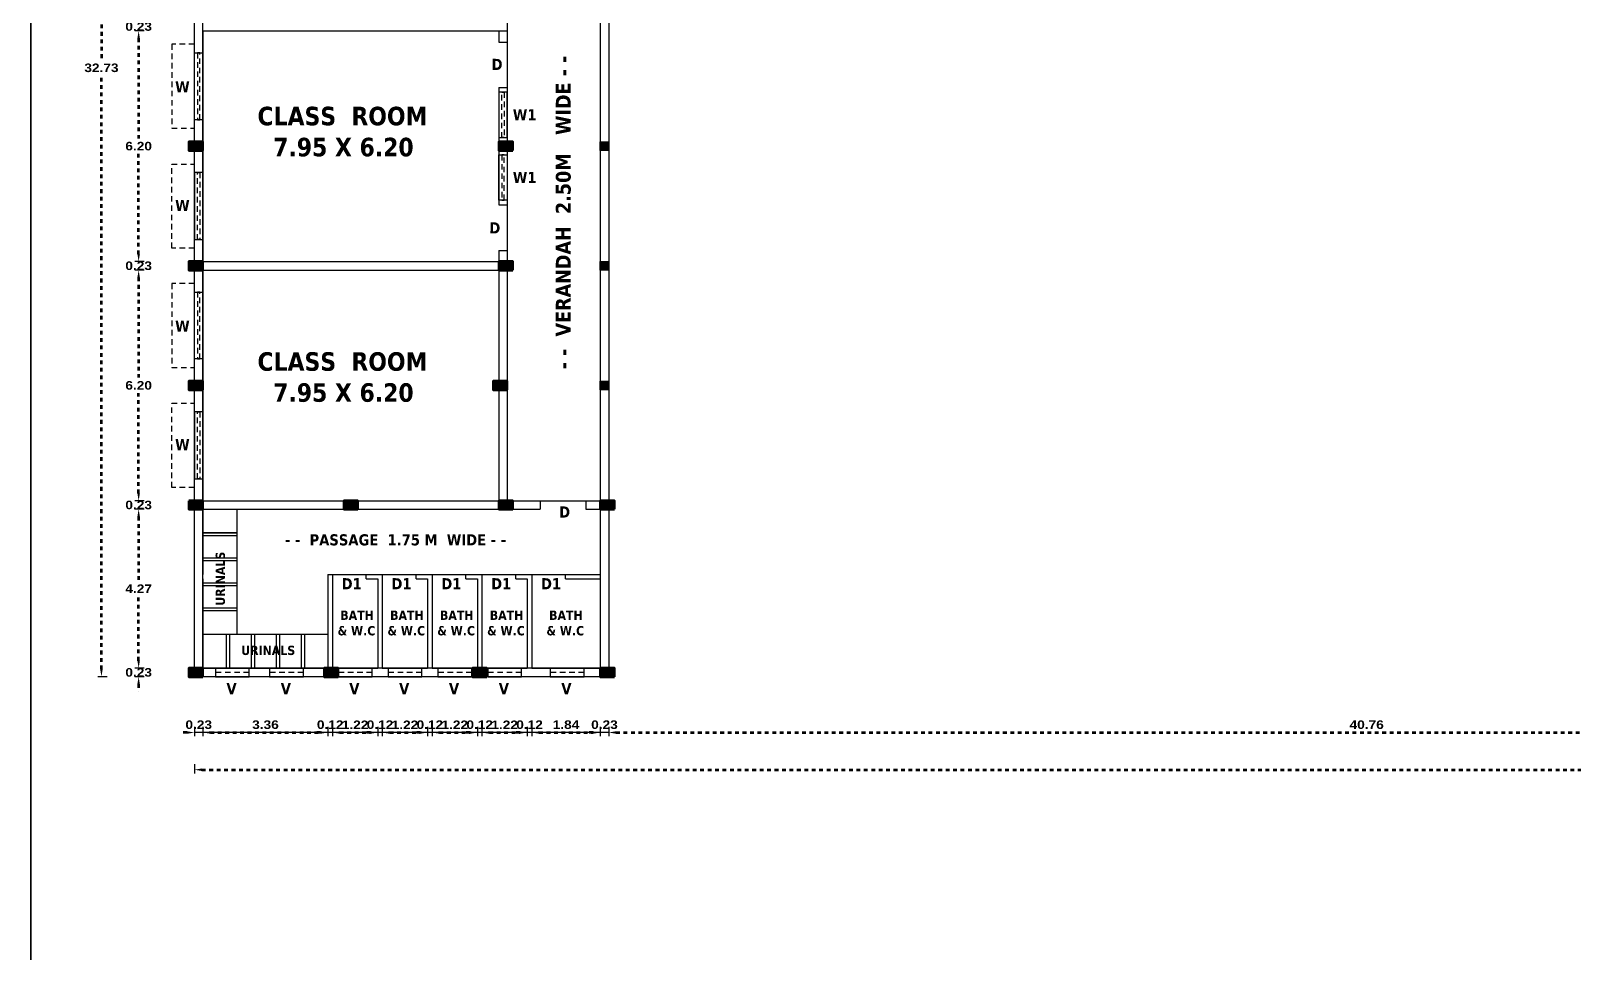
# Model space of a CAD drawing. Header units: metres. Extents: x 863 to 1571, y 626 to 804.
# Drawn here: x 863.38 to 904.85, y 705.04 to 729.8 of the extents above; entities that cross this region are included whole.
import ezdxf

# ---------------------------------------------------------------- set-up
doc = ezdxf.new("R2010")
doc.units = ezdxf.units.M
doc.header["$LTSCALE"] = 0.2
doc.header["$MEASUREMENT"] = 0
doc.header["$PDMODE"] = 2
doc.linetypes.add('DOT2', pattern=[0.125, 0, -0.125])
doc.linetypes.add('HIDDEN', pattern=[0.375, 0.25, -0.125])
doc.layers.get('0').update_dxf_attribs({"lineweight": 60})
doc.styles.get("Standard").update_dxf_attribs({"font": 'ariblk.ttf', "height": 0.23})
doc.styles.add('TXT', font='txt.shx')
doc.dimstyles.get("Standard").update_dxf_attribs({"dimtxt": 0.23, "dimasz": 0.2, "dimexe": 0.12, "dimexo": 0.0625, "dimgap": 0.09, "dimtad": 1, "dimtih": 1, "dimtoh": 1, "dimzin": 1, "dimdsep": 46, "dimtxsty": 'Standard', "dimcen": 0.09, "dimazin": 0, "dimtfac": 1, "dimtix": 1, "dimtofl": 0, "dimtmove": 0, "dimatfit": 0, "dimfxl": 0, "dimtolj": 1, "dimtzin": 0, "dimarcsym": 0})

# ---------------------------------------------------------------- blocks, each defined once
blk = doc.blocks.new('A$C650768DD')
blk.add_hatch(color=4).paths.add_polyline_path([(0, 0), (0.23, 0), (0.23, 0.38), (0, 0.38)])
at = {"color": 1}
blk.add_lwpolyline([(0, 0), (0.23, 0), (0.23, 0.38), (0, 0.38)], close=True, dxfattribs=at)
blk = doc.blocks.new('*D44')
at = {"linetype": 'DOT2'}
for p, q in [((867.583, 710.943), (867.383, 710.943)), ((868.213, 710.943), (868.413, 710.943))]:
    blk.add_line(p, q, dxfattribs=at)
at = {"color": 0, "lineweight": -2}
for p, q in [((867.783, 711.093), (867.783, 710.843)), ((868.013, 711.093), (868.013, 710.843))]:
    blk.add_line(p, q, dxfattribs=at)
at = {"lineweight": -2}
for points in [[(867.583, 710.976), (867.583, 710.909), (867.783, 710.943)], [(868.213, 710.976), (868.213, 710.909), (868.013, 710.943)]]:
    blk.add_solid(points, dxfattribs=at)
at = {"layer": 'Defpoints', "color": 0, "lineweight": -2}
for p in [(867.783, 712.673), (868.013, 712.673), (868.013, 710.943)]:
    blk.add_point(p, dxfattribs=at)
at = {"color": 0, "lineweight": -2, "insert": (867.898, 711.152), "char_height": 0.23, "attachment_point": 5}
blk.add_mtext('\\A1;0.23', dxfattribs=at)
blk = doc.blocks.new('*D45')
at = {"color": 0, "lineweight": -2}
for p, q in [((868.013, 711.093), (868.013, 710.843)), ((871.373, 711.093), (871.373, 710.843))]:
    blk.add_line(p, q, dxfattribs=at)
at = {"linetype": 'DOT2'}
blk.add_line((868.213, 710.943), (871.173, 710.943), dxfattribs=at)
at = {"lineweight": -2}
for points in [[(868.213, 710.976), (868.213, 710.909), (868.013, 710.943)], [(871.173, 710.976), (871.173, 710.909), (871.373, 710.943)]]:
    blk.add_solid(points, dxfattribs=at)
at = {"layer": 'Defpoints', "color": 0, "lineweight": -2}
for p in [(868.013, 712.673), (871.373, 712.673), (871.373, 710.943)]:
    blk.add_point(p, dxfattribs=at)
at = {"color": 0, "lineweight": -2, "insert": (869.693, 711.152), "char_height": 0.23, "attachment_point": 5}
blk.add_mtext('\\A1;3.36', dxfattribs=at)
blk = doc.blocks.new('*D46')
at = {"linetype": 'DOT2'}
for p, q in [((871.173, 710.943), (870.973, 710.943)), ((871.693, 710.943), (871.893, 710.943))]:
    blk.add_line(p, q, dxfattribs=at)
at = {"color": 0, "lineweight": -2}
for p, q in [((871.373, 711.093), (871.373, 710.843)), ((871.493, 711.093), (871.493, 710.843))]:
    blk.add_line(p, q, dxfattribs=at)
at = {"lineweight": -2}
for points in [[(871.173, 710.976), (871.173, 710.909), (871.373, 710.943)], [(871.693, 710.976), (871.693, 710.909), (871.493, 710.943)]]:
    blk.add_solid(points, dxfattribs=at)
at = {"layer": 'Defpoints', "color": 0, "lineweight": -2}
for p in [(871.373, 712.673), (871.493, 712.673), (871.493, 710.943)]:
    blk.add_point(p, dxfattribs=at)
at = {"color": 0, "lineweight": -2, "insert": (871.433, 711.152), "char_height": 0.23, "attachment_point": 5}
blk.add_mtext('\\A1;0.12', dxfattribs=at)
blk = doc.blocks.new('*D47')
at = {"color": 0, "lineweight": -2}
for p, q in [((871.493, 711.093), (871.493, 710.843)), ((872.713, 711.093), (872.713, 710.843))]:
    blk.add_line(p, q, dxfattribs=at)
at = {"linetype": 'DOT2'}
blk.add_line((871.693, 710.943), (872.513, 710.943), dxfattribs=at)
at = {"lineweight": -2}
for points in [[(871.693, 710.976), (871.693, 710.909), (871.493, 710.943)], [(872.513, 710.976), (872.513, 710.909), (872.713, 710.943)]]:
    blk.add_solid(points, dxfattribs=at)
at = {"layer": 'Defpoints', "color": 0, "lineweight": -2}
for p in [(871.493, 712.673), (872.713, 712.673), (872.713, 710.943)]:
    blk.add_point(p, dxfattribs=at)
at = {"color": 0, "lineweight": -2, "insert": (872.103, 711.15), "char_height": 0.23, "attachment_point": 5}
blk.add_mtext('\\A1;1.22', dxfattribs=at)
blk = doc.blocks.new('*D48')
at = {"linetype": 'DOT2'}
for p, q in [((872.513, 710.943), (872.313, 710.943)), ((873.033, 710.943), (873.233, 710.943))]:
    blk.add_line(p, q, dxfattribs=at)
at = {"color": 0, "lineweight": -2}
for p, q in [((872.713, 711.093), (872.713, 710.843)), ((872.833, 711.093), (872.833, 710.843))]:
    blk.add_line(p, q, dxfattribs=at)
at = {"lineweight": -2}
for points in [[(872.513, 710.976), (872.513, 710.909), (872.713, 710.943)], [(873.033, 710.976), (873.033, 710.909), (872.833, 710.943)]]:
    blk.add_solid(points, dxfattribs=at)
at = {"layer": 'Defpoints', "color": 0, "lineweight": -2}
for p in [(872.713, 712.673), (872.833, 712.673), (872.833, 710.943)]:
    blk.add_point(p, dxfattribs=at)
at = {"color": 0, "lineweight": -2, "insert": (872.773, 711.152), "char_height": 0.23, "attachment_point": 5}
blk.add_mtext('\\A1;0.12', dxfattribs=at)
blk = doc.blocks.new('*D49')
at = {"color": 0, "lineweight": -2}
for p, q in [((872.833, 711.093), (872.833, 710.843)), ((874.053, 711.093), (874.053, 710.843))]:
    blk.add_line(p, q, dxfattribs=at)
at = {"linetype": 'DOT2'}
blk.add_line((873.033, 710.943), (873.853, 710.943), dxfattribs=at)
at = {"lineweight": -2}
for points in [[(873.033, 710.976), (873.033, 710.909), (872.833, 710.943)], [(873.853, 710.976), (873.853, 710.909), (874.053, 710.943)]]:
    blk.add_solid(points, dxfattribs=at)
at = {"layer": 'Defpoints', "color": 0, "lineweight": -2}
for p in [(872.833, 712.673), (874.053, 712.673), (874.053, 710.943)]:
    blk.add_point(p, dxfattribs=at)
at = {"color": 0, "lineweight": -2, "insert": (873.443, 711.15), "char_height": 0.23, "attachment_point": 5}
blk.add_mtext('\\A1;1.22', dxfattribs=at)
blk = doc.blocks.new('*D50')
at = {"linetype": 'DOT2'}
for p, q in [((873.853, 710.943), (873.653, 710.943)), ((874.373, 710.943), (874.573, 710.943))]:
    blk.add_line(p, q, dxfattribs=at)
at = {"color": 0, "lineweight": -2}
for p, q in [((874.053, 711.093), (874.053, 710.843)), ((874.173, 711.093), (874.173, 710.843))]:
    blk.add_line(p, q, dxfattribs=at)
at = {"lineweight": -2}
for points in [[(873.853, 710.976), (873.853, 710.909), (874.053, 710.943)], [(874.373, 710.976), (874.373, 710.909), (874.173, 710.943)]]:
    blk.add_solid(points, dxfattribs=at)
at = {"layer": 'Defpoints', "color": 0, "lineweight": -2}
for p in [(874.053, 712.673), (874.173, 712.673), (874.173, 710.943)]:
    blk.add_point(p, dxfattribs=at)
at = {"color": 0, "lineweight": -2, "insert": (874.113, 711.152), "char_height": 0.23, "attachment_point": 5}
blk.add_mtext('\\A1;0.12', dxfattribs=at)
blk = doc.blocks.new('*D51')
at = {"color": 0, "lineweight": -2}
for p, q in [((874.173, 711.093), (874.173, 710.843)), ((875.393, 711.093), (875.393, 710.843))]:
    blk.add_line(p, q, dxfattribs=at)
at = {"linetype": 'DOT2'}
blk.add_line((874.373, 710.943), (875.193, 710.943), dxfattribs=at)
at = {"lineweight": -2}
for points in [[(874.373, 710.976), (874.373, 710.909), (874.173, 710.943)], [(875.193, 710.976), (875.193, 710.909), (875.393, 710.943)]]:
    blk.add_solid(points, dxfattribs=at)
at = {"layer": 'Defpoints', "color": 0, "lineweight": -2}
for p in [(874.173, 712.673), (875.393, 712.673), (875.393, 710.943)]:
    blk.add_point(p, dxfattribs=at)
at = {"color": 0, "lineweight": -2, "insert": (874.783, 711.15), "char_height": 0.23, "attachment_point": 5}
blk.add_mtext('\\A1;1.22', dxfattribs=at)
blk = doc.blocks.new('*D52')
at = {"linetype": 'DOT2'}
for p, q in [((875.193, 710.943), (874.993, 710.943)), ((875.713, 710.943), (875.913, 710.943))]:
    blk.add_line(p, q, dxfattribs=at)
at = {"color": 0, "lineweight": -2}
for p, q in [((875.393, 711.093), (875.393, 710.843)), ((875.513, 711.093), (875.513, 710.843))]:
    blk.add_line(p, q, dxfattribs=at)
at = {"lineweight": -2}
for points in [[(875.193, 710.976), (875.193, 710.909), (875.393, 710.943)], [(875.713, 710.976), (875.713, 710.909), (875.513, 710.943)]]:
    blk.add_solid(points, dxfattribs=at)
at = {"layer": 'Defpoints', "color": 0, "lineweight": -2}
for p in [(875.393, 712.673), (875.513, 712.673), (875.513, 710.943)]:
    blk.add_point(p, dxfattribs=at)
at = {"color": 0, "lineweight": -2, "insert": (875.453, 711.152), "char_height": 0.23, "attachment_point": 5}
blk.add_mtext('\\A1;0.12', dxfattribs=at)
blk = doc.blocks.new('*D53')
at = {"color": 0, "lineweight": -2}
for p, q in [((875.513, 711.093), (875.513, 710.843)), ((876.733, 711.093), (876.733, 710.843))]:
    blk.add_line(p, q, dxfattribs=at)
at = {"linetype": 'DOT2'}
blk.add_line((875.713, 710.943), (876.533, 710.943), dxfattribs=at)
at = {"lineweight": -2}
for points in [[(875.713, 710.976), (875.713, 710.909), (875.513, 710.943)], [(876.533, 710.976), (876.533, 710.909), (876.733, 710.943)]]:
    blk.add_solid(points, dxfattribs=at)
at = {"layer": 'Defpoints', "color": 0, "lineweight": -2}
for p in [(875.513, 712.673), (876.733, 712.673), (876.733, 710.943)]:
    blk.add_point(p, dxfattribs=at)
at = {"color": 0, "lineweight": -2, "insert": (876.123, 711.15), "char_height": 0.23, "attachment_point": 5}
blk.add_mtext('\\A1;1.22', dxfattribs=at)
blk = doc.blocks.new('*D54')
at = {"linetype": 'DOT2'}
for p, q in [((876.533, 710.943), (876.333, 710.943)), ((877.053, 710.943), (877.253, 710.943))]:
    blk.add_line(p, q, dxfattribs=at)
at = {"color": 0, "lineweight": -2}
for p, q in [((876.733, 711.093), (876.733, 710.843)), ((876.853, 711.093), (876.853, 710.843))]:
    blk.add_line(p, q, dxfattribs=at)
at = {"lineweight": -2}
for points in [[(876.533, 710.976), (876.533, 710.909), (876.733, 710.943)], [(877.053, 710.976), (877.053, 710.909), (876.853, 710.943)]]:
    blk.add_solid(points, dxfattribs=at)
at = {"layer": 'Defpoints', "color": 0, "lineweight": -2}
for p in [(876.733, 712.673), (876.853, 712.673), (876.853, 710.943)]:
    blk.add_point(p, dxfattribs=at)
at = {"color": 0, "lineweight": -2, "insert": (876.793, 711.152), "char_height": 0.23, "attachment_point": 5}
blk.add_mtext('\\A1;0.12', dxfattribs=at)
blk = doc.blocks.new('*D55')
at = {"color": 0, "lineweight": -2}
for p, q in [((876.853, 711.093), (876.853, 710.843)), ((878.693, 711.093), (878.693, 710.843))]:
    blk.add_line(p, q, dxfattribs=at)
at = {"linetype": 'DOT2'}
blk.add_line((877.053, 710.943), (878.493, 710.943), dxfattribs=at)
at = {"lineweight": -2}
for points in [[(877.053, 710.976), (877.053, 710.909), (876.853, 710.943)], [(878.493, 710.976), (878.493, 710.909), (878.693, 710.943)]]:
    blk.add_solid(points, dxfattribs=at)
at = {"layer": 'Defpoints', "color": 0, "lineweight": -2}
for p in [(876.853, 712.673), (878.693, 712.673), (878.693, 710.943)]:
    blk.add_point(p, dxfattribs=at)
at = {"color": 0, "lineweight": -2, "insert": (877.773, 711.152), "char_height": 0.23, "attachment_point": 5}
blk.add_mtext('\\A1;1.84', dxfattribs=at)
blk = doc.blocks.new('*D56')
at = {"linetype": 'DOT2'}
for p, q in [((878.493, 710.943), (878.293, 710.943)), ((879.122, 710.943), (879.322, 710.943))]:
    blk.add_line(p, q, dxfattribs=at)
at = {"color": 0, "lineweight": -2}
for p, q in [((878.693, 711.093), (878.693, 710.843)), ((878.922, 711.093), (878.922, 710.843))]:
    blk.add_line(p, q, dxfattribs=at)
at = {"lineweight": -2}
for points in [[(878.493, 710.976), (878.493, 710.909), (878.693, 710.943)], [(879.122, 710.976), (879.122, 710.909), (878.922, 710.943)]]:
    blk.add_solid(points, dxfattribs=at)
at = {"layer": 'Defpoints', "color": 0, "lineweight": -2}
for p in [(878.693, 712.673), (878.922, 712.673), (878.922, 710.943)]:
    blk.add_point(p, dxfattribs=at)
at = {"color": 0, "lineweight": -2, "insert": (878.807, 711.152), "char_height": 0.23, "attachment_point": 5}
blk.add_mtext('\\A1;0.23', dxfattribs=at)
blk = doc.blocks.new('*D57')
at = {"color": 0, "lineweight": -2}
for p, q in [((878.922, 711.093), (878.922, 710.843)), ((919.681, 711.093), (919.681, 710.843))]:
    blk.add_line(p, q, dxfattribs=at)
at = {"linetype": 'DOT2'}
blk.add_line((879.122, 710.943), (919.481, 710.943), dxfattribs=at)
at = {"lineweight": -2}
for points in [[(879.122, 710.976), (879.122, 710.909), (878.922, 710.943)], [(919.481, 710.976), (919.481, 710.909), (919.681, 710.943)]]:
    blk.add_solid(points, dxfattribs=at)
at = {"layer": 'Defpoints', "color": 0, "lineweight": -2}
for p in [(919.681, 713.943), (878.922, 712.673), (919.681, 710.943)]:
    blk.add_point(p, dxfattribs=at)
at = {"color": 0, "lineweight": -2, "insert": (899.301, 711.152), "char_height": 0.23, "attachment_point": 5}
blk.add_mtext('\\A1;40.76', dxfattribs=at)
blk = doc.blocks.new('*D71')
at = {"color": 0, "lineweight": -2}
for p, q in [((867.783, 710.093), (867.783, 709.843)), ((953.433, 710.093), (953.433, 709.843))]:
    blk.add_line(p, q, dxfattribs=at)
at = {"linetype": 'DOT2'}
blk.add_line((867.983, 709.943), (953.233, 709.943), dxfattribs=at)
at = {"lineweight": -2}
for points in [[(867.983, 709.976), (867.983, 709.909), (867.783, 709.943)], [(953.233, 709.976), (953.233, 709.909), (953.433, 709.943)]]:
    blk.add_solid(points, dxfattribs=at)
at = {"layer": 'Defpoints', "color": 0, "lineweight": -2}
for p in [(953.433, 724.853), (867.783, 712.673), (953.433, 709.943)]:
    blk.add_point(p, dxfattribs=at)
at = {"color": 0, "lineweight": -2, "insert": (910.608, 710.152), "char_height": 0.23, "attachment_point": 5}
blk.add_mtext('\\A1;85.65', dxfattribs=at)
blk = doc.blocks.new('*D78')
at = {"linetype": 'DOT2'}
for p, q in [((866.283, 730.233), (866.283, 730.433)), ((866.283, 729.603), (866.283, 729.403))]:
    blk.add_line(p, q, dxfattribs=at)
at = {"color": 0, "lineweight": -2}
for p, q in [((866.433, 730.033), (866.183, 730.033)), ((866.433, 729.803), (866.183, 729.803))]:
    blk.add_line(p, q, dxfattribs=at)
at = {"lineweight": -2}
for points in [[(866.249, 730.233), (866.316, 730.233), (866.283, 730.033)], [(866.249, 729.603), (866.316, 729.603), (866.283, 729.803)]]:
    blk.add_solid(points, dxfattribs=at)
at = {"layer": 'Defpoints', "color": 0, "lineweight": -2}
for p in [(867.783, 730.033), (866.283, 729.803), (867.783, 729.803)]:
    blk.add_point(p, dxfattribs=at)
at = {"color": 0, "lineweight": -2, "insert": (866.283, 729.918), "char_height": 0.23, "attachment_point": 5}
blk.add_mtext('\\A1;0.23', dxfattribs=at)
blk = doc.blocks.new('*D79')
at = {"color": 0, "lineweight": -2}
for p, q in [((866.433, 729.803), (866.183, 729.803)), ((866.433, 723.603), (866.183, 723.603))]:
    blk.add_line(p, q, dxfattribs=at)
at = {"linetype": 'DOT2'}
for p, q in [((866.283, 729.603), (866.283, 726.912)), ((866.283, 723.803), (866.283, 726.494))]:
    blk.add_line(p, q, dxfattribs=at)
at = {"lineweight": -2}
for points in [[(866.249, 729.603), (866.316, 729.603), (866.283, 729.803)], [(866.249, 723.803), (866.316, 723.803), (866.283, 723.603)]]:
    blk.add_solid(points, dxfattribs=at)
at = {"layer": 'Defpoints', "color": 0, "lineweight": -2}
for p in [(867.783, 729.803), (866.283, 723.603), (867.783, 723.603)]:
    blk.add_point(p, dxfattribs=at)
at = {"color": 0, "lineweight": -2, "insert": (866.283, 726.703), "char_height": 0.23, "attachment_point": 5}
blk.add_mtext('\\A1;6.20', dxfattribs=at)
blk = doc.blocks.new('*D80')
at = {"linetype": 'DOT2'}
for p, q in [((866.283, 723.803), (866.283, 724.003)), ((866.283, 723.173), (866.283, 722.973))]:
    blk.add_line(p, q, dxfattribs=at)
at = {"color": 0, "lineweight": -2}
for p, q in [((866.433, 723.603), (866.183, 723.603)), ((866.433, 723.373), (866.183, 723.373))]:
    blk.add_line(p, q, dxfattribs=at)
at = {"lineweight": -2}
for points in [[(866.249, 723.803), (866.316, 723.803), (866.283, 723.603)], [(866.249, 723.173), (866.316, 723.173), (866.283, 723.373)]]:
    blk.add_solid(points, dxfattribs=at)
at = {"layer": 'Defpoints', "color": 0, "lineweight": -2}
for p in [(866.283, 723.373), (867.783, 723.603), (867.783, 723.373)]:
    blk.add_point(p, dxfattribs=at)
at = {"color": 0, "lineweight": -2, "insert": (866.283, 723.488), "char_height": 0.23, "attachment_point": 5}
blk.add_mtext('\\A1;0.23', dxfattribs=at)
blk = doc.blocks.new('*D81')
at = {"color": 0, "lineweight": -2}
for p, q in [((866.433, 723.373), (866.183, 723.373)), ((866.433, 717.173), (866.183, 717.173))]:
    blk.add_line(p, q, dxfattribs=at)
at = {"linetype": 'DOT2'}
for p, q in [((866.283, 723.173), (866.283, 720.482)), ((866.283, 717.373), (866.283, 720.064))]:
    blk.add_line(p, q, dxfattribs=at)
at = {"lineweight": -2}
for points in [[(866.249, 723.173), (866.316, 723.173), (866.283, 723.373)], [(866.249, 717.373), (866.316, 717.373), (866.283, 717.173)]]:
    blk.add_solid(points, dxfattribs=at)
at = {"layer": 'Defpoints', "color": 0, "lineweight": -2}
for p in [(867.783, 723.373), (866.283, 717.173), (867.783, 717.173)]:
    blk.add_point(p, dxfattribs=at)
at = {"color": 0, "lineweight": -2, "insert": (866.283, 720.273), "char_height": 0.23, "attachment_point": 5}
blk.add_mtext('\\A1;6.20', dxfattribs=at)
blk = doc.blocks.new('*D82')
at = {"linetype": 'DOT2'}
for p, q in [((866.283, 717.373), (866.283, 717.573)), ((866.283, 716.743), (866.283, 716.543))]:
    blk.add_line(p, q, dxfattribs=at)
at = {"color": 0, "lineweight": -2}
for p, q in [((866.433, 717.173), (866.183, 717.173)), ((866.433, 716.943), (866.183, 716.943))]:
    blk.add_line(p, q, dxfattribs=at)
at = {"lineweight": -2}
for points in [[(866.249, 717.373), (866.316, 717.373), (866.283, 717.173)], [(866.249, 716.743), (866.316, 716.743), (866.283, 716.943)]]:
    blk.add_solid(points, dxfattribs=at)
at = {"layer": 'Defpoints', "color": 0, "lineweight": -2}
for p in [(867.783, 717.173), (866.283, 716.943), (867.783, 716.943)]:
    blk.add_point(p, dxfattribs=at)
at = {"color": 0, "lineweight": -2, "insert": (866.283, 717.058), "char_height": 0.23, "attachment_point": 5}
blk.add_mtext('\\A1;0.23', dxfattribs=at)
blk = doc.blocks.new('*D83')
at = {"color": 0, "lineweight": -2}
for p, q in [((866.433, 716.943), (866.183, 716.943)), ((866.433, 712.673), (866.183, 712.673))]:
    blk.add_line(p, q, dxfattribs=at)
at = {"linetype": 'DOT2'}
for p, q in [((866.283, 716.743), (866.283, 715.015)), ((866.283, 712.873), (866.283, 714.601))]:
    blk.add_line(p, q, dxfattribs=at)
at = {"lineweight": -2}
for points in [[(866.249, 716.743), (866.316, 716.743), (866.283, 716.943)], [(866.249, 712.873), (866.316, 712.873), (866.283, 712.673)]]:
    blk.add_solid(points, dxfattribs=at)
at = {"layer": 'Defpoints', "color": 0, "lineweight": -2}
for p in [(867.783, 716.943), (866.283, 712.673), (867.783, 712.673)]:
    blk.add_point(p, dxfattribs=at)
at = {"color": 0, "lineweight": -2, "insert": (866.283, 714.808), "char_height": 0.23, "attachment_point": 5}
blk.add_mtext('\\A1;4.27', dxfattribs=at)
blk = doc.blocks.new('*D84')
at = {"linetype": 'DOT2'}
for p, q in [((866.283, 712.873), (866.283, 713.073)), ((866.283, 712.243), (866.283, 712.043))]:
    blk.add_line(p, q, dxfattribs=at)
at = {"color": 0, "lineweight": -2}
for p, q in [((866.433, 712.673), (866.183, 712.673)), ((866.433, 712.443), (866.183, 712.443))]:
    blk.add_line(p, q, dxfattribs=at)
at = {"lineweight": -2}
for points in [[(866.249, 712.873), (866.316, 712.873), (866.283, 712.673)], [(866.249, 712.243), (866.316, 712.243), (866.283, 712.443)]]:
    blk.add_solid(points, dxfattribs=at)
at = {"layer": 'Defpoints', "color": 0, "lineweight": -2}
for p in [(866.283, 712.443), (867.783, 712.673), (867.783, 712.443)]:
    blk.add_point(p, dxfattribs=at)
at = {"color": 0, "lineweight": -2, "insert": (866.283, 712.558), "char_height": 0.23, "attachment_point": 5}
blk.add_mtext('\\A1;0.23', dxfattribs=at)
blk = doc.blocks.new('*D85')
at = {"color": 0, "lineweight": -2}
for p, q in [((865.433, 745.173), (865.183, 745.173)), ((865.433, 712.443), (865.183, 712.443))]:
    blk.add_line(p, q, dxfattribs=at)
at = {"linetype": 'DOT2'}
for p, q in [((865.283, 744.973), (865.283, 729.017)), ((865.283, 712.643), (865.283, 728.599))]:
    blk.add_line(p, q, dxfattribs=at)
at = {"lineweight": -2}
for points in [[(865.249, 744.973), (865.316, 744.973), (865.283, 745.173)], [(865.249, 712.643), (865.316, 712.643), (865.283, 712.443)]]:
    blk.add_solid(points, dxfattribs=at)
at = {"layer": 'Defpoints', "color": 0, "lineweight": -2}
for p in [(865.283, 745.173), (867.783, 745.173), (867.783, 712.443)]:
    blk.add_point(p, dxfattribs=at)
at = {"color": 0, "lineweight": -2, "insert": (865.283, 728.808), "char_height": 0.23, "attachment_point": 5}
blk.add_mtext('\\A1;32.73', dxfattribs=at)

msp = doc.modelspace()

# ---------------------------------------------------------------- hatches: boundary and pattern name
at = {"lineweight": -2}
h = msp.add_hatch(color=256, dxfattribs=at)
h.dxf.hatch_style = 1
h.paths.add_polyline_path([(878.923, 726.818), (878.693, 726.818), (878.693, 726.588), (878.923, 726.588)])
h = msp.add_hatch(color=256, dxfattribs=at)
h.dxf.hatch_style = 1
h.paths.add_polyline_path([(878.923, 723.603), (878.693, 723.603), (878.693, 723.373), (878.923, 723.373)])
h = msp.add_hatch(color=256, dxfattribs=at)
h.dxf.hatch_style = 1
h.paths.add_polyline_path([(878.923, 720.388), (878.693, 720.388), (878.693, 720.158), (878.923, 720.158)])
h = msp.add_hatch(color=256, dxfattribs=at)
h.dxf.hatch_style = 1
h.paths.add_polyline_path([(878.923, 717.173), (878.693, 717.173), (878.693, 716.943), (878.923, 716.943)])

# ---------------------------------------------------------------- linework, layer by layer
for p, q in [((863.385, 660.625), (863.385, 779.525)), ((878.693, 730.533), (878.693, 717.173)), ((876.193, 730.033), (876.193, 716.943)), ((868.013, 729.803), (868.013, 717.173)), ((868.013, 729.803), (875.963, 729.803)), ((875.963, 729.803), (875.963, 729.503)), ((875.963, 729.803), (876.193, 729.803)), ((875.963, 729.503), (876.193, 729.503)), ((875.963, 728.283), (875.963, 725.123)), ((875.963, 728.283), (876.193, 728.283)), ((878.693, 726.818), (878.693, 726.818)), ((878.923, 726.588), (878.923, 726.588)), ((875.963, 725.123), (876.193, 725.123)), ((875.963, 725.123), (876.193, 725.123)), ((875.963, 723.903), (875.963, 717.173)), ((875.963, 723.903), (876.193, 723.903)), ((875.963, 723.903), (876.193, 723.903)), ((875.963, 723.898), (875.963, 717.173)), ((868.013, 723.603), (875.963, 723.603)), ((868.013, 723.373), (875.963, 723.373)), ((878.693, 723.603), (878.693, 723.603)), ((878.923, 723.373), (878.923, 723.373)), ((878.693, 720.388), (878.693, 720.388)), ((878.923, 720.158), (878.923, 720.158)), ((875.963, 717.473), (875.963, 717.173)), ((867.973, 717.173), (875.923, 717.173)), ((868.013, 717.173), (875.963, 717.173)), ((868.013, 717.173), (875.963, 717.173)), ((868.013, 717.173), (875.963, 717.173)), ((868.013, 716.943), (868.013, 717.173)), ((876.193, 717.173), (878.693, 717.173)), ((877.083, 717.173), (877.083, 716.943)), ((878.303, 717.173), (878.303, 716.943)), ((878.693, 717.173), (878.693, 717.173)), ((867.973, 716.943), (875.923, 716.943)), ((868.013, 716.943), (875.963, 716.943)), ((868.013, 716.943), (875.963, 716.943)), ((868.013, 716.943), (875.963, 716.943)), ((868.013, 716.943), (868.013, 715.193)), ((868.013, 716.943), (877.083, 716.943)), ((868.923, 716.943), (868.923, 713.583)), ((876.343, 716.943), (877.083, 716.943)), ((878.303, 716.943), (878.748, 716.943)), ((878.803, 716.943), (878.693, 716.943)), ((878.693, 716.943), (878.693, 715.193)), ((878.803, 716.943), (878.693, 716.943)), ((878.923, 716.943), (878.923, 716.943)), ((868.923, 716.311), (868.013, 716.311)), ((868.923, 716.231), (868.013, 716.231)), ((868.013, 715.073), (868.013, 715.193)), ((868.013, 715.073), (868.013, 712.673)), ((871.373, 715.193), (871.373, 712.673)), ((871.373, 715.193), (872.833, 715.193)), ((871.493, 715.193), (871.493, 712.673)), ((872.403, 715.073), (872.403, 715.193)), ((872.403, 715.073), (872.713, 715.073)), ((872.713, 715.073), (872.713, 712.673)), ((872.833, 715.193), (872.833, 712.673)), ((872.833, 715.193), (874.173, 715.193)), ((873.743, 715.073), (873.743, 715.193)), ((873.743, 715.073), (874.053, 715.073)), ((874.053, 715.073), (874.053, 712.673)), ((874.173, 715.193), (874.173, 712.673)), ((874.173, 715.193), (875.513, 715.193)), ((875.083, 715.073), (875.083, 715.193)), ((875.083, 715.073), (875.393, 715.073)), ((875.393, 715.073), (875.393, 712.673)), ((875.513, 715.193), (875.513, 712.673)), ((875.513, 715.193), (876.853, 715.193)), ((876.423, 715.073), (876.423, 715.193)), ((876.423, 715.073), (876.733, 715.073)), ((876.733, 715.073), (876.733, 712.673)), ((876.853, 715.193), (876.853, 712.673)), ((876.853, 715.193), (878.693, 715.193)), ((877.393, 715.193), (878.693, 715.193)), ((877.763, 715.073), (877.763, 715.193)), ((877.763, 715.073), (878.693, 715.073)), ((878.693, 715.193), (878.693, 712.673)), ((878.693, 715.073), (878.693, 712.673)), ((868.013, 713.583), (871.373, 713.583)), ((868.013, 712.673), (869.233, 712.673)), ((868.013, 712.673), (872.713, 712.673)), ((869.256, 712.673), (870.573, 712.673)), ((872.833, 712.673), (874.053, 712.673)), ((874.173, 712.673), (875.393, 712.673)), ((875.513, 712.673), (876.733, 712.673)), ((876.853, 712.673), (878.573, 712.673)), ((877.393, 712.673), (878.693, 712.673)), ((878.922, 710.943), (867.783, 710.943))]:
    msp.add_line(p, q, dxfattribs=at)
at = {"linetype": 'HIDDEN', "lineweight": -2, "ltscale": 3}
for p, q in [((869.256, 712.558), (868.346, 712.558)), ((870.715, 712.558), (869.805, 712.558)), ((872.558, 712.558), (871.648, 712.558)), ((873.898, 712.558), (872.988, 712.558)), ((875.238, 712.558), (874.328, 712.558)), ((876.578, 712.558), (875.668, 712.558)), ((878.259, 712.558), (877.349, 712.558))]:
    msp.add_line(p, q, dxfattribs=at)
at = {"lineweight": -2}
for points in [[(863.385, 660.625), (1156.028, 660.687), (1156.028, 802.75), (863.385, 802.688)], [(934.113, 734.033), (878.923, 734.033), (878.922, 712.443), (867.783, 712.443), (867.783, 734.033), (867.783, 745.173), (953.433, 745.173), (953.433, 734.263), (956.079, 734.263), (956.079, 724.853), (953.433, 724.853), (953.433, 713.943), (919.681, 713.943), (919.681, 725.082), (934.113, 725.082)], [(953.203, 714.173), (919.911, 714.173), (919.911, 724.852), (934.343, 724.852), (934.343, 734.263), (878.693, 734.263), (878.692, 712.673), (868.013, 712.673), (868.013, 734.033), (868.013, 744.943), (953.203, 744.943), (953.203, 734.033), (955.849, 734.033), (955.849, 725.083), (953.203, 725.083)], [(867.783, 727.413), (867.783, 729.213), (868.013, 729.213), (868.013, 727.413)], [(876.193, 726.933), (876.193, 728.153), (875.963, 728.153), (875.963, 726.933)], [(876.193, 726.933), (876.193, 728.153), (875.963, 728.153), (875.963, 726.933)], [(878.693, 726.818), (878.923, 726.818), (878.923, 726.588), (878.693, 726.588)], [(876.193, 726.472), (876.193, 725.252), (875.963, 725.252), (875.963, 726.472)], [(876.193, 726.472), (876.193, 725.252), (875.963, 725.252), (875.963, 726.472)], [(867.783, 725.992), (867.783, 724.192), (868.013, 724.192), (868.013, 725.992)], [(878.693, 723.603), (878.923, 723.603), (878.923, 723.373), (878.693, 723.373)], [(867.783, 720.983), (867.783, 722.783), (868.013, 722.783), (868.013, 720.983)], [(878.693, 720.388), (878.923, 720.388), (878.923, 720.158), (878.693, 720.158)], [(867.783, 719.562), (867.783, 717.762), (868.013, 717.762), (868.013, 719.562)], [(878.693, 717.173), (878.923, 717.173), (878.923, 716.943), (878.693, 716.943)], [(868.013, 716.311), (868.923, 716.311), (868.923, 716.231), (868.013, 716.231)], [(868.013, 715.639), (868.923, 715.639), (868.923, 715.559), (868.013, 715.559)], [(868.013, 714.967), (868.923, 714.967), (868.923, 714.887), (868.013, 714.887)], [(868.013, 714.295), (868.923, 714.295), (868.923, 714.215), (868.013, 714.215)], [(868.645, 712.676), (868.645, 713.586), (868.725, 713.586), (868.725, 712.676)], [(869.317, 712.673), (869.317, 713.583), (869.397, 713.583), (869.397, 712.673)], [(869.989, 712.673), (869.989, 713.583), (870.069, 713.583), (870.069, 712.673)], [(870.661, 712.673), (870.661, 713.583), (870.741, 713.583), (870.741, 712.673)], [(868.346, 712.443), (869.256, 712.443), (869.256, 712.673), (868.346, 712.673)], [(869.805, 712.443), (870.715, 712.443), (870.715, 712.673), (869.805, 712.673)], [(871.648, 712.443), (872.558, 712.443), (872.558, 712.673), (871.648, 712.673)], [(872.988, 712.443), (873.898, 712.443), (873.898, 712.673), (872.988, 712.673)], [(874.328, 712.443), (875.238, 712.443), (875.238, 712.673), (874.328, 712.673)], [(875.668, 712.443), (876.578, 712.443), (876.578, 712.673), (875.668, 712.673)], [(877.349, 712.443), (878.259, 712.443), (878.259, 712.673), (877.349, 712.673)]]:
    msp.add_lwpolyline(points, close=True, dxfattribs=at)
at = {"linetype": 'HIDDEN', "lineweight": -2, "ltscale": 3}
for points in [[(867.783, 729.443), (867.173, 729.443), (867.173, 727.183), (867.783, 727.183)], [(867.783, 723.962), (867.173, 723.962), (867.173, 726.222), (867.783, 726.222)], [(867.783, 723.013), (867.173, 723.013), (867.173, 720.753), (867.783, 720.753)], [(867.783, 717.532), (867.173, 717.532), (867.173, 719.792), (867.783, 719.792)]]:
    msp.add_lwpolyline(points, dxfattribs=at)
for points in [[(867.931, 727.413), (867.931, 729.213), (867.865, 729.213), (867.865, 727.413)], [(876.045, 726.933), (876.045, 728.153), (876.111, 728.153), (876.111, 726.933)], [(876.045, 726.472), (876.045, 725.252), (876.111, 725.252), (876.111, 726.472)], [(867.931, 725.992), (867.931, 724.192), (867.865, 724.192), (867.865, 725.992)], [(867.931, 720.983), (867.931, 722.783), (867.865, 722.783), (867.865, 720.983)], [(867.931, 719.562), (867.931, 717.762), (867.865, 717.762), (867.865, 719.562)]]:
    msp.add_lwpolyline(points, close=True, dxfattribs=at)

# ---------------------------------------------------------------- block references
at = {"lineweight": -2}
for p, rotation in [((868.013, 726.588), 90), ((876.343, 726.588), 90), ((868.013, 723.373), 90), ((876.343, 723.373), 90), ((868.013, 720.158), 90), ((876.193, 720.158), 90), ((867.633, 717.173), 270), ((867.633, 717.173), 270), ((872.178, 716.943), 90), ((876.343, 716.943), 90), ((876.343, 716.943), 90), ((876.343, 716.943), 90), ((876.343, 716.943), 90), ((879.073, 716.943), 90), ((879.073, 716.943), 90), ((868.013, 712.443), 90), ((871.648, 712.443), 90), ((875.642, 712.443), 90), ((879.073, 712.443), 90)]:
    msp.add_blockref('A$C650768DD', p, dxfattribs=dict(at, rotation=rotation))

# ---------------------------------------------------------------- texts
at = {"lineweight": -2, "style": 'TXT'}
for s, insert, char_height, width, attachment_point in [('{\\fTahoma|b1|i0|c0|p34;D}', (875.773, 729.051), 0.3, 35.65845, 1), ('{\\fTahoma|b1|i0|c0|p34;W}', (867.264, 728.146), 0.3, 35.65845, 7), ('{\\fTahoma|b1|i0|c0|p34;\\W2.72503; \\W1;CLASS  ROOM\\P{\\W4.785868; }7.95 X 6.20}', (868.918, 726.42), 0.5, 5.79384, 7), ('{\\fTahoma|b1|i0|c0|p34;W1}', (876.344, 727.395), 0.3, 35.65845, 7), ('{\\fTahoma|b1|i0|c0|p34;W1}', (876.344, 726.011), 0.3, 35.65845, 1), ('{\\fTahoma|b1|i0|c0|p34;W}', (867.264, 725.259), 0.3, 35.65845, 1), ('{\\fTahoma|b1|i0|c0|p34;W}', (867.264, 721.716), 0.3, 35.65845, 7), ('{\\fTahoma|b1|i0|c0|p34;\\W2.72503; \\W1;CLASS  ROOM\\P{\\W4.785868; }7.95 X 6.20}', (868.918, 719.822), 0.5, 5.79384, 7), ('{\\fTahoma|b1|i0|c0|p34;W}', (867.264, 718.829), 0.3, 35.65845, 1), ('{\\fTahoma|b1|i0|c0|p34;D}', (877.59, 717.02), 0.3, 35.65845, 1), ('{\\fTahoma|b1|i0|c0|p34;\\W7.50113; \\W1;- -  PASSAGE  1.75 M  WIDE - -}', (869.29, 715.966), 0.3, 8.08536, 7), ('{\\fTahoma|b1|i0|c0|p34;D1}', (871.741, 715.092), 0.3, 35.65845, 1), ('{\\fTahoma|b1|i0|c0|p34;D1}', (873.081, 715.092), 0.3, 35.65845, 1), ('{\\fTahoma|b1|i0|c0|p34;D1}', (874.421, 715.092), 0.3, 35.65845, 1), ('{\\fTahoma|b1|i0|c0|p34;D1}', (875.761, 715.092), 0.3, 35.65845, 1), ('{\\fTahoma|b1|i0|c0|p34;D1}', (877.101, 715.092), 0.3, 35.65845, 1), ('{\\fTahoma|b1|i0|c0|p34;\\W7.23958;  \\W1;BATH \\P\\W6.88833;  \\W1;& W.C}', (870.218, 713.549), 0.25, 3.81011, 7), ('{\\fTahoma|b1|i0|c0|p34;\\W7.23958;  \\W1;BATH \\P\\W6.88833;  \\W1;& W.C}', (871.558, 713.549), 0.25, 3.81011, 7), ('{\\fTahoma|b1|i0|c0|p34;\\W7.23958;  \\W1;BATH \\P\\W6.88833;  \\W1;& W.C}', (872.898, 713.549), 0.25, 3.81011, 7), ('{\\fTahoma|b1|i0|c0|p34;\\W7.23958;  \\W1;BATH \\P\\W6.88833;  \\W1;& W.C}', (874.238, 713.549), 0.25, 3.81011, 7), ('{\\fTahoma|b1|i0|c0|p34;\\W8.48042;  \\W1;BATH \\P\\W8.12917;  \\W1;& W.C}', (875.578, 713.549), 0.25, 4.31011, 7), ('{\\fTahoma|b1|i0|c0|p34;URINALS}', (869.04, 713.021), 0.25, 3.81011, 7), ('{\\fTahoma|b1|i0|c0|p34;V}', (868.644, 712.272), 0.3, 35.65845, 1), ('{\\fTahoma|b1|i0|c0|p34;V}', (870.104, 712.272), 0.3, 35.65845, 1), ('{\\fTahoma|b1|i0|c0|p34;V}', (871.946, 712.272), 0.3, 35.65845, 1), ('{\\fTahoma|b1|i0|c0|p34;V}', (873.286, 712.272), 0.3, 35.65845, 1), ('{\\fTahoma|b1|i0|c0|p34;V}', (874.626, 712.272), 0.3, 35.65845, 1), ('{\\fTahoma|b1|i0|c0|p34;V}', (875.966, 712.272), 0.3, 35.65845, 1), ('{\\fTahoma|b1|i0|c0|p34;V}', (877.647, 712.272), 0.3, 35.65845, 1)]:
    msp.add_mtext(s, dxfattribs=dict(at, insert=insert, char_height=char_height, width=width, attachment_point=attachment_point))
at = {"lineweight": -2, "attachment_point": 7, "style": 'TXT'}
for s, insert, char_height, width, rotation in [('{\\fTahoma|b1|i0|c0|p34;\\W5.35355;  \\W1;- -  VERANDAH  2.50M   WIDE - -}', (877.907, 718.943), 0.4, 12.37731, 90), ('{\\fTahoma|b1|i0|c0|p34;D}', (875.709, 724.36), 0.3, 35.65845, 358.4448), ('{\\fTahoma|b1|i0|c0|p34;URINALS}', (868.608, 714.351), 0.25, 3.81011, 90)]:
    msp.add_mtext(s, dxfattribs=dict(at, insert=insert, char_height=char_height, width=width, rotation=rotation))

# ---------------------------------------------------------------- dimensions: what is measured, and where the dimension line sits
at = {"lineweight": -2}
for base, p1, p2, override, picture, middle in [((865.283, 745.173), (867.783, 712.443), (867.783, 745.173), {"dimtxt": 0.21, "dimexe": 0.1, "dimclrd": 256, "dimfxl": 0.15, "dimlwd": 65535, "dimarcsym": 2}, '*D85', (865.283, 728.808)), ((866.283, 729.803), (867.783, 730.033), (867.783, 729.803), {"dimtxt": 0.21, "dimexe": 0.1, "dimclrd": 256, "dimtmove": 1, "dimfxl": 0.15, "dimlwd": 65535, "dimarcsym": 2}, '*D78', (866.283, 729.918)), ((866.283, 723.603), (867.783, 729.803), (867.783, 723.603), {"dimtxt": 0.21, "dimexe": 0.1, "dimclrd": 256, "dimtmove": 1, "dimfxl": 0.15, "dimlwd": 65535, "dimarcsym": 2}, '*D79', (866.283, 726.703)), ((866.283, 723.373), (867.783, 723.603), (867.783, 723.373), {"dimtxt": 0.21, "dimexe": 0.1, "dimclrd": 256, "dimtmove": 1, "dimfxl": 0.15, "dimlwd": 65535, "dimarcsym": 2}, '*D80', (866.283, 723.488)), ((866.283, 717.173), (867.783, 723.373), (867.783, 717.173), {"dimtxt": 0.21, "dimexe": 0.1, "dimclrd": 256, "dimtmove": 1, "dimfxl": 0.15, "dimlwd": 65535, "dimarcsym": 2}, '*D81', (866.283, 720.273)), ((866.283, 716.943), (867.783, 717.173), (867.783, 716.943), {"dimtxt": 0.21, "dimexe": 0.1, "dimclrd": 256, "dimtmove": 1, "dimfxl": 0.15, "dimlwd": 65535, "dimarcsym": 2}, '*D82', (866.283, 717.058)), ((866.283, 712.673), (867.783, 716.943), (867.783, 712.673), {"dimtxt": 0.21, "dimexe": 0.1, "dimclrd": 256, "dimtmove": 1, "dimfxl": 0.15, "dimlwd": 65535, "dimarcsym": 2}, '*D83', (866.283, 714.808)), ((866.283, 712.443), (867.783, 712.673), (867.783, 712.443), {"dimtxt": 0.21, "dimexe": 0.1, "dimclrd": 256, "dimtmove": 1, "dimfxl": 0.15, "dimlwd": 65535, "dimarcsym": 2}, '*D84', (866.283, 712.558))]:
    dim = msp.add_linear_dim(base=base, p1=p1, p2=p2, angle=90, dimstyle='Standard', override=override, dxfattribs=at)
    dim.commit()
    dim.dimension.update_dxf_attribs({"geometry": picture, "text_midpoint": middle})
for base, p1, p2, override, picture, middle in [((953.433, 709.943), (867.783, 712.673), (953.433, 724.853), {"dimtxt": 0.21, "dimexe": 0.1, "dimclrd": 256, "dimfxl": 0.15, "dimlwd": 65535, "dimarcsym": 2}, '*D71', (910.608, 710.152)), ((919.681, 710.943), (878.922, 712.673), (919.681, 713.943), {"dimtxt": 0.21, "dimexe": 0.1, "dimclrd": 256, "dimtmove": 1, "dimfxl": 0.15, "dimlwd": 65535, "dimarcsym": 2}, '*D57', (899.301, 711.152)), ((868.013, 710.943), (867.783, 712.673), (868.013, 712.673), {"dimtxt": 0.21, "dimexe": 0.1, "dimclrd": 256, "dimfxl": 0.15, "dimlwd": 65535, "dimarcsym": 2}, '*D44', (867.898, 711.152)), ((871.373, 710.943), (868.013, 712.673), (871.373, 712.673), {"dimtxt": 0.21, "dimexe": 0.1, "dimclrd": 256, "dimtmove": 1, "dimfxl": 0.15, "dimlwd": 65535, "dimarcsym": 2}, '*D45', (869.693, 711.152)), ((871.493, 710.943), (871.373, 712.673), (871.493, 712.673), {"dimtxt": 0.21, "dimexe": 0.1, "dimclrd": 256, "dimtmove": 1, "dimfxl": 0.15, "dimlwd": 65535, "dimarcsym": 2}, '*D46', (871.433, 711.152)), ((872.713, 710.943), (871.493, 712.673), (872.713, 712.673), {"dimtxt": 0.21, "dimexe": 0.1, "dimclrd": 256, "dimtmove": 1, "dimfxl": 0.15, "dimlwd": 65535, "dimarcsym": 2}, '*D47', (872.103, 711.15)), ((872.833, 710.943), (872.713, 712.673), (872.833, 712.673), {"dimtxt": 0.21, "dimexe": 0.1, "dimclrd": 256, "dimtmove": 1, "dimfxl": 0.15, "dimlwd": 65535, "dimarcsym": 2}, '*D48', (872.773, 711.152)), ((874.053, 710.943), (872.833, 712.673), (874.053, 712.673), {"dimtxt": 0.21, "dimexe": 0.1, "dimclrd": 256, "dimtmove": 1, "dimfxl": 0.15, "dimlwd": 65535, "dimarcsym": 2}, '*D49', (873.443, 711.15)), ((874.173, 710.943), (874.053, 712.673), (874.173, 712.673), {"dimtxt": 0.21, "dimexe": 0.1, "dimclrd": 256, "dimtmove": 1, "dimfxl": 0.15, "dimlwd": 65535, "dimarcsym": 2}, '*D50', (874.113, 711.152)), ((875.393, 710.943), (874.173, 712.673), (875.393, 712.673), {"dimtxt": 0.21, "dimexe": 0.1, "dimclrd": 256, "dimtmove": 1, "dimfxl": 0.15, "dimlwd": 65535, "dimarcsym": 2}, '*D51', (874.783, 711.15)), ((875.513, 710.943), (875.393, 712.673), (875.513, 712.673), {"dimtxt": 0.21, "dimexe": 0.1, "dimclrd": 256, "dimtmove": 1, "dimfxl": 0.15, "dimlwd": 65535, "dimarcsym": 2}, '*D52', (875.453, 711.152)), ((876.733, 710.943), (875.513, 712.673), (876.733, 712.673), {"dimtxt": 0.21, "dimexe": 0.1, "dimclrd": 256, "dimtmove": 1, "dimfxl": 0.15, "dimlwd": 65535, "dimarcsym": 2}, '*D53', (876.123, 711.15)), ((876.853, 710.943), (876.733, 712.673), (876.853, 712.673), {"dimtxt": 0.21, "dimexe": 0.1, "dimclrd": 256, "dimtmove": 1, "dimfxl": 0.15, "dimlwd": 65535, "dimarcsym": 2}, '*D54', (876.793, 711.152)), ((878.693, 710.943), (876.853, 712.673), (878.693, 712.673), {"dimtxt": 0.21, "dimexe": 0.1, "dimclrd": 256, "dimtmove": 1, "dimfxl": 0.15, "dimlwd": 65535, "dimarcsym": 2}, '*D55', (877.773, 711.152)), ((878.922, 710.943), (878.693, 712.673), (878.922, 712.673), {"dimtxt": 0.21, "dimexe": 0.1, "dimclrd": 256, "dimtmove": 1, "dimfxl": 0.15, "dimlwd": 65535, "dimarcsym": 2}, '*D56', (878.807, 711.152))]:
    dim = msp.add_linear_dim(base=base, p1=p1, p2=p2, dimstyle='Standard', override=override, dxfattribs=at)
    dim.commit()
    dim.dimension.update_dxf_attribs({"geometry": picture, "text_midpoint": middle})

doc.saveas('drawing.dxf')
